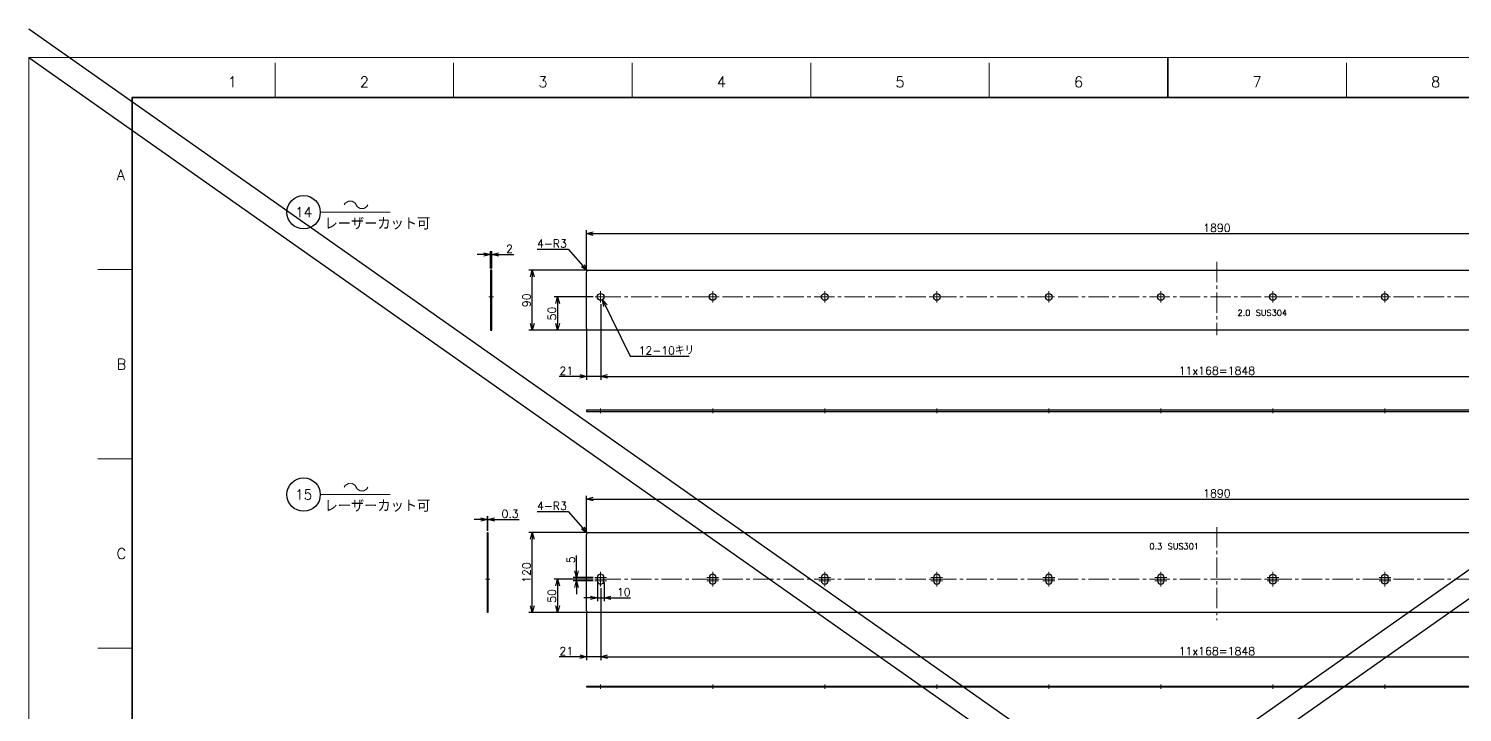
# Model space of a CAD drawing. Header units: millimetres. Extents: x 0 to 7035, y -19 to 2375.
# Drawn here: x 0 to 2150, y 1350 to 2375 of the extents above; entities that cross this region are included whole.
import ezdxf
from ezdxf import colors
from ezdxf.entities.mleader import LeaderData, LeaderLine
from ezdxf.enums import TextEntityAlignment as Align
from ezdxf.math import Vec2, Vec3

# ---------------------------------------------------------------- set-up
doc = ezdxf.new("R2010")
doc.units = ezdxf.units.MM
doc.header["$LTSCALE"] = 1.6
doc.header["$PDMODE"] = 99
doc.header["$PDSIZE"] = 1
doc.linetypes.add('CENTER2', pattern=[28.575, 19.05, -3.175, 3.175, -3.175])
for name, color, linetype, lineweight in [('05_CENTER', 4, 'CENTER2', 13), ('08_DIM', 3, 'Continuous', 13), ('90_FRAME', 5, 'Continuous', 35)]:
    doc.layers.add(name, color=color, linetype=linetype, lineweight=lineweight)
doc.layers.add('10_DRAFT', color=8, linetype='Continuous', lineweight=0, plot=False)
doc.layers.add('91_BLANK', color=5, linetype='Continuous', lineweight=0, plot=False)
doc.styles.add('KSS_TXT', font='txt.shx', dxfattribs={"bigfont": 'extfont2.shx'})
doc.styles.get("Standard").update_dxf_attribs({"font": 'txt.shx', "bigfont": 'extfont2.shx'})
doc.dimstyles.new('KSS_DIM', dxfattribs={"dimscale": 4, "dimtxt": 3, "dimasz": 2.5, "dimexe": 1.25, "dimexo": 0.625, "dimtad": 1, "dimdsep": 46, "dimtxsty": 'KSS_TXT', "dimblk": 'OPEN30', "dimcen": 0, "dimazin": 2, "dimtfac": 0.75, "dimtmove": 0, "dimatfit": 3, "dimldrblk": 'OPEN30', "dimfxl": 1.25, "dimtolj": 1, "dimarcsym": 0})
doc.dimstyles.new('KSS_DIM$4', dxfattribs={"dimscale": 4, "dimtxt": 3, "dimasz": 2.5, "dimexe": 1.25, "dimexo": 0.625, "dimtad": 1, "dimtih": 1, "dimtoh": 1, "dimdsep": 46, "dimtxsty": 'KSS_TXT', "dimblk": 'OPEN30', "dimcen": 0, "dimse1": 1, "dimazin": 2, "dimtfac": 0.75, "dimtofl": 0, "dimtmove": 0, "dimatfit": 3, "dimldrblk": 'OPEN30', "dimfxl": 1.25, "dimtolj": 1, "dimarcsym": 0})

# ---------------------------------------------------------------- blocks, each defined once
blk = doc.blocks.new('AM_BALLOON1')
at = {"transparency": 16777216}
blk.add_circle((0, 0), 5, dxfattribs=at)
blk.add_attdef('B_NUMBER', text='', height=3, dxfattribs=at).set_placement((0, 0), align=Align.MIDDLE_CENTER)
blk = doc.blocks.new('_OPEN')
at = {"color": 0, "linetype": 'ByBlock'}
for p, q in [((-1, 0.17), (0, 0)), ((0, 0), (-1, -0.17)), ((0, 0), (-1, 0))]:
    blk.add_line(p, q, dxfattribs=at)
blk = doc.blocks.new('p1ba05')
for centre, start, end in [((-2.95, 0.29), 24.2276, 155.5758), ((0, 1.62), 204.2276, 335.5758)]:
    blk.add_arc(centre, 1.62, start, end)
blk = doc.blocks.new('_Open30')
at = {"color": 0, "linetype": 'ByBlock', "lineweight": -2}
for p, q in [((-1, 0.27), (0, 0)), ((0, 0), (-1, -0.27)), ((0, 0), (-1, 0))]:
    blk.add_line(p, q, dxfattribs=at)
blk = doc.blocks.new('*D176')
at = {"layer": '08_DIM', "color": 0, "lineweight": -2, "transparency": 16777216}
for p, q in [((846.4, 1549.3), (788.1, 1549.3)), ((793.1, 1539.3), (793.1, 1509.3)), ((837.2, 1499.3), (788.1, 1499.3))]:
    blk.add_line(p, q, dxfattribs=at)
at = {"layer": 'Defpoints', "color": 0, "transparency": 16777216}
for p in [(848.9, 1549.3), (793.1, 1499.3), (839.7, 1499.3)]:
    blk.add_point(p, dxfattribs=at)
at = {"layer": '08_DIM', "color": 0, "lineweight": -2, "transparency": 16777216, "xscale": 10, "yscale": 10, "zscale": 10}
for p, rotation in [((793.1, 1549.3), 90), ((793.1, 1499.3), 270)]:
    blk.add_blockref('_Open30', p, dxfattribs=dict(at, rotation=rotation))
at = {"layer": '08_DIM', "color": 0, "transparency": 16777216, "insert": (784.6, 1524.3), "char_height": 12, "attachment_point": 5, "rotation": 90, "style": 'KSS_TXT'}
blk.add_mtext('\\A1;50', dxfattribs=at)
blk = doc.blocks.new('*D177')
at = {"layer": '08_DIM', "color": 0, "lineweight": -2, "transparency": 16777216}
for p, q in [((837.2, 1619.3), (750.1, 1619.3)), ((755.1, 1509.3), (755.1, 1609.3)), ((837.2, 1499.3), (750.1, 1499.3))]:
    blk.add_line(p, q, dxfattribs=at)
at = {"layer": 'Defpoints', "color": 0, "transparency": 16777216}
for p in [(755.1, 1619.3), (839.7, 1619.3), (839.7, 1499.3)]:
    blk.add_point(p, dxfattribs=at)
at = {"layer": '08_DIM', "color": 0, "lineweight": -2, "transparency": 16777216, "xscale": 10, "yscale": 10, "zscale": 10}
for p, rotation in [((755.1, 1619.3), 90), ((755.1, 1499.3), 270)]:
    blk.add_blockref('_Open30', p, dxfattribs=dict(at, rotation=rotation))
at = {"layer": '08_DIM', "color": 0, "transparency": 16777216, "insert": (746.6, 1559.3), "char_height": 12, "attachment_point": 5, "rotation": 90, "style": 'KSS_TXT'}
blk.add_mtext('\\A1;120', dxfattribs=at)
blk = doc.blocks.new('*D178')
at = {"layer": '08_DIM', "color": 0, "lineweight": -2, "transparency": 16777216}
for p, q in [((857.7, 1535.9), (857.7, 1428)), ((836.7, 1499.8), (836.7, 1428)), ((836.7, 1433), (795.7, 1433)), ((826.7, 1433), (816.7, 1433)), ((857.7, 1433), (836.7, 1433)), ((867.7, 1433), (877.7, 1433))]:
    blk.add_line(p, q, dxfattribs=at)
at = {"layer": 'Defpoints', "color": 0, "transparency": 16777216}
for p in [(857.7, 1538.4), (836.7, 1502.3), (836.7, 1433)]:
    blk.add_point(p, dxfattribs=at)
at = {"layer": '08_DIM', "color": 0, "lineweight": -2, "transparency": 16777216, "xscale": 10, "yscale": 10, "zscale": 10}
blk.add_blockref('_Open30', (836.7, 1433), dxfattribs=at)
at = {"layer": '08_DIM', "color": 0, "lineweight": -2, "transparency": 16777216, "xscale": 10, "yscale": 10, "zscale": 10, "rotation": 180}
blk.add_blockref('_Open30', (857.7, 1433), dxfattribs=at)
at = {"layer": '08_DIM', "color": 0, "transparency": 16777216, "insert": (806.2, 1441.5), "char_height": 12, "attachment_point": 5, "style": 'KSS_TXT'}
blk.add_mtext('\\A1;21', dxfattribs=at)
blk = doc.blocks.new('*D179')
at = {"layer": '08_DIM', "color": 0, "lineweight": -2, "transparency": 16777216}
for p, q in [((857.7, 1535.9), (857.7, 1428)), ((2705.7, 1535.9), (2705.7, 1428)), ((867.7, 1433), (2695.7, 1433))]:
    blk.add_line(p, q, dxfattribs=at)
at = {"layer": 'Defpoints', "color": 0, "transparency": 16777216}
for p in [(857.7, 1538.4), (2705.7, 1538.4), (2705.7, 1433)]:
    blk.add_point(p, dxfattribs=at)
at = {"layer": '08_DIM', "color": 0, "lineweight": -2, "transparency": 16777216, "xscale": 10, "yscale": 10, "zscale": 10, "rotation": 180}
blk.add_blockref('_Open30', (857.7, 1433), dxfattribs=at)
at = {"layer": '08_DIM', "color": 0, "lineweight": -2, "transparency": 16777216, "xscale": 10, "yscale": 10, "zscale": 10}
blk.add_blockref('_Open30', (2705.7, 1433), dxfattribs=at)
at = {"layer": '08_DIM', "color": 0, "transparency": 16777216, "insert": (1781.7, 1441.5), "char_height": 12, "attachment_point": 5, "style": 'KSS_TXT'}
blk.add_mtext('\\A1;11x168=1848', dxfattribs=at)
blk = doc.blocks.new('*D180')
at = {"layer": '08_DIM', "color": 0, "lineweight": -2, "transparency": 16777216}
for p, q in [((836.7, 1618.8), (836.7, 1674.5)), ((846.7, 1669.5), (2716.7, 1669.5)), ((2726.7, 1618.8), (2726.7, 1674.5))]:
    blk.add_line(p, q, dxfattribs=at)
at = {"layer": 'Defpoints', "color": 0, "transparency": 16777216}
for p in [(2726.7, 1669.5), (836.7, 1616.3), (2726.7, 1616.3)]:
    blk.add_point(p, dxfattribs=at)
at = {"layer": '08_DIM', "color": 0, "lineweight": -2, "transparency": 16777216, "xscale": 10, "yscale": 10, "zscale": 10, "rotation": 180}
blk.add_blockref('_Open30', (836.7, 1669.5), dxfattribs=at)
at = {"layer": '08_DIM', "color": 0, "lineweight": -2, "transparency": 16777216, "xscale": 10, "yscale": 10, "zscale": 10}
blk.add_blockref('_Open30', (2726.7, 1669.5), dxfattribs=at)
at = {"layer": '08_DIM', "color": 0, "transparency": 16777216, "insert": (1781.7, 1678), "char_height": 12, "attachment_point": 5, "style": 'KSS_TXT'}
blk.add_mtext('\\A1;1890', dxfattribs=at)
blk = doc.blocks.new('*D181')
at = {"layer": '08_DIM', "color": 0, "lineweight": -2, "transparency": 16777216}
for p, q in [((678.1, 1638.9), (668.1, 1638.9)), ((688.1, 1621.8), (688.1, 1643.9)), ((688.1, 1638.9), (688.4, 1638.9)), ((688.4, 1621.8), (688.4, 1643.9)), ((698.4, 1638.9), (735.4, 1638.9))]:
    blk.add_line(p, q, dxfattribs=at)
at = {"layer": 'Defpoints', "color": 0, "transparency": 16777216}
for p in [(688.4, 1638.9), (688.1, 1619.3), (688.4, 1619.3)]:
    blk.add_point(p, dxfattribs=at)
at = {"layer": '08_DIM', "color": 0, "lineweight": -2, "transparency": 16777216, "xscale": 10, "yscale": 10, "zscale": 10}
blk.add_blockref('_Open30', (688.1, 1638.9), dxfattribs=at)
at = {"layer": '08_DIM', "color": 0, "lineweight": -2, "transparency": 16777216, "xscale": 10, "yscale": 10, "zscale": 10, "rotation": 180}
blk.add_blockref('_Open30', (688.4, 1638.9), dxfattribs=at)
at = {"layer": '08_DIM', "color": 0, "transparency": 16777216, "insert": (721.9, 1647.4), "char_height": 12, "attachment_point": 5, "style": 'KSS_TXT'}
blk.add_mtext('\\A1;0.3', dxfattribs=at)
blk = doc.blocks.new('*D182')
at = {"layer": '08_DIM', "color": 0, "lineweight": -2, "transparency": 16777216}
for p, q in [((846.7, 1972.6), (788.1, 1972.6)), ((793.1, 1962.6), (793.1, 1932.6)), ((837.2, 1922.6), (788.1, 1922.6))]:
    blk.add_line(p, q, dxfattribs=at)
at = {"layer": 'Defpoints', "color": 0, "transparency": 16777216}
for p in [(849.2, 1972.6), (793.1, 1922.6), (839.7, 1922.6)]:
    blk.add_point(p, dxfattribs=at)
at = {"layer": '08_DIM', "color": 0, "lineweight": -2, "transparency": 16777216, "xscale": 10, "yscale": 10, "zscale": 10}
for p, rotation in [((793.1, 1972.6), 90), ((793.1, 1922.6), 270)]:
    blk.add_blockref('_Open30', p, dxfattribs=dict(at, rotation=rotation))
at = {"layer": '08_DIM', "color": 0, "transparency": 16777216, "insert": (784.6, 1947.6), "char_height": 12, "attachment_point": 5, "rotation": 90, "style": 'KSS_TXT'}
blk.add_mtext('\\A1;50', dxfattribs=at)
blk = doc.blocks.new('*D183')
at = {"layer": '08_DIM', "color": 0, "lineweight": -2, "transparency": 16777216}
for p, q in [((837.2, 2012.6), (750.1, 2012.6)), ((755.1, 1932.6), (755.1, 2002.6)), ((837.2, 1922.6), (750.1, 1922.6))]:
    blk.add_line(p, q, dxfattribs=at)
at = {"layer": 'Defpoints', "color": 0, "transparency": 16777216}
for p in [(755.1, 2012.6), (839.7, 2012.6), (839.7, 1922.6)]:
    blk.add_point(p, dxfattribs=at)
at = {"layer": '08_DIM', "color": 0, "lineweight": -2, "transparency": 16777216, "xscale": 10, "yscale": 10, "zscale": 10}
for p, rotation in [((755.1, 2012.6), 90), ((755.1, 1922.6), 270)]:
    blk.add_blockref('_Open30', p, dxfattribs=dict(at, rotation=rotation))
at = {"layer": '08_DIM', "color": 0, "transparency": 16777216, "insert": (746.6, 1967.6), "char_height": 12, "attachment_point": 5, "rotation": 90, "style": 'KSS_TXT'}
blk.add_mtext('\\A1;90', dxfattribs=at)
blk = doc.blocks.new('*D184')
at = {"layer": '08_DIM', "color": 0, "lineweight": -2, "transparency": 16777216}
for p, q in [((857.7, 1961.7), (857.7, 1848.5)), ((836.7, 1923.1), (836.7, 1848.5)), ((836.7, 1853.5), (795.7, 1853.5)), ((826.7, 1853.5), (816.7, 1853.5)), ((857.7, 1853.5), (836.7, 1853.5)), ((867.7, 1853.5), (877.7, 1853.5))]:
    blk.add_line(p, q, dxfattribs=at)
at = {"layer": 'Defpoints', "color": 0, "transparency": 16777216}
for p in [(857.7, 1964.2), (836.7, 1925.6), (836.7, 1853.5)]:
    blk.add_point(p, dxfattribs=at)
at = {"layer": '08_DIM', "color": 0, "lineweight": -2, "transparency": 16777216, "xscale": 10, "yscale": 10, "zscale": 10}
blk.add_blockref('_Open30', (836.7, 1853.5), dxfattribs=at)
at = {"layer": '08_DIM', "color": 0, "lineweight": -2, "transparency": 16777216, "xscale": 10, "yscale": 10, "zscale": 10, "rotation": 180}
blk.add_blockref('_Open30', (857.7, 1853.5), dxfattribs=at)
at = {"layer": '08_DIM', "color": 0, "transparency": 16777216, "insert": (806.2, 1862), "char_height": 12, "attachment_point": 5, "style": 'KSS_TXT'}
blk.add_mtext('\\A1;21', dxfattribs=at)
blk = doc.blocks.new('*D185')
at = {"layer": '08_DIM', "color": 0, "lineweight": -2, "transparency": 16777216}
for p, q in [((857.7, 1961.7), (857.7, 1848.5)), ((2705.7, 1961.7), (2705.7, 1848.5)), ((867.7, 1853.5), (2695.7, 1853.5))]:
    blk.add_line(p, q, dxfattribs=at)
at = {"layer": 'Defpoints', "color": 0, "transparency": 16777216}
for p in [(857.7, 1964.2), (2705.7, 1964.2), (2705.7, 1853.5)]:
    blk.add_point(p, dxfattribs=at)
at = {"layer": '08_DIM', "color": 0, "lineweight": -2, "transparency": 16777216, "xscale": 10, "yscale": 10, "zscale": 10, "rotation": 180}
blk.add_blockref('_Open30', (857.7, 1853.5), dxfattribs=at)
at = {"layer": '08_DIM', "color": 0, "lineweight": -2, "transparency": 16777216, "xscale": 10, "yscale": 10, "zscale": 10}
blk.add_blockref('_Open30', (2705.7, 1853.5), dxfattribs=at)
at = {"layer": '08_DIM', "color": 0, "transparency": 16777216, "insert": (1781.7, 1862), "char_height": 12, "attachment_point": 5, "style": 'KSS_TXT'}
blk.add_mtext('\\A1;11x168=1848', dxfattribs=at)
blk = doc.blocks.new('*D186')
at = {"layer": '08_DIM', "color": 0, "lineweight": -2, "transparency": 16777216}
for p, q in [((836.7, 2012.1), (836.7, 2072.6)), ((846.7, 2067.6), (2716.7, 2067.6)), ((2726.7, 2012.1), (2726.7, 2072.6))]:
    blk.add_line(p, q, dxfattribs=at)
at = {"layer": 'Defpoints', "color": 0, "transparency": 16777216}
for p in [(2726.7, 2067.6), (836.7, 2009.6), (2726.7, 2009.6)]:
    blk.add_point(p, dxfattribs=at)
at = {"layer": '08_DIM', "color": 0, "lineweight": -2, "transparency": 16777216, "xscale": 10, "yscale": 10, "zscale": 10, "rotation": 180}
blk.add_blockref('_Open30', (836.7, 2067.6), dxfattribs=at)
at = {"layer": '08_DIM', "color": 0, "lineweight": -2, "transparency": 16777216, "xscale": 10, "yscale": 10, "zscale": 10}
blk.add_blockref('_Open30', (2726.7, 2067.6), dxfattribs=at)
at = {"layer": '08_DIM', "color": 0, "transparency": 16777216, "insert": (1781.7, 2076.1), "char_height": 12, "attachment_point": 5, "style": 'KSS_TXT'}
blk.add_mtext('\\A1;1890', dxfattribs=at)
blk = doc.blocks.new('*D187')
at = {"layer": '08_DIM', "color": 0, "lineweight": -2, "transparency": 16777216}
for p, q in [((682.6, 2036.3), (672.6, 2036.3)), ((692.6, 2015.1), (692.6, 2041.3)), ((692.6, 2036.3), (694.6, 2036.3)), ((694.6, 2015.1), (694.6, 2041.3)), ((704.6, 2036.3), (727.6, 2036.3))]:
    blk.add_line(p, q, dxfattribs=at)
at = {"layer": 'Defpoints', "color": 0, "transparency": 16777216}
for p in [(694.6, 2036.3), (692.6, 2012.6), (694.6, 2012.6)]:
    blk.add_point(p, dxfattribs=at)
at = {"layer": '08_DIM', "color": 0, "lineweight": -2, "transparency": 16777216, "xscale": 10, "yscale": 10, "zscale": 10}
blk.add_blockref('_Open30', (692.6, 2036.3), dxfattribs=at)
at = {"layer": '08_DIM', "color": 0, "lineweight": -2, "transparency": 16777216, "xscale": 10, "yscale": 10, "zscale": 10, "rotation": 180}
blk.add_blockref('_Open30', (694.6, 2036.3), dxfattribs=at)
at = {"layer": '08_DIM', "color": 0, "transparency": 16777216, "insert": (721.1, 2044.8), "char_height": 12, "attachment_point": 5, "style": 'KSS_TXT'}
blk.add_mtext('\\A1;2', dxfattribs=at)
blk = doc.blocks.new('*D194')
at = {"layer": '08_DIM', "color": 0, "lineweight": -2, "transparency": 16777216}
for p, q in [((762.6, 1650.7), (809.1, 1650.7)), ((809.1, 1650.7), (831, 1626))]:
    blk.add_line(p, q, dxfattribs=at)
at = {"layer": 'Defpoints', "color": 0, "transparency": 16777216}
for p in [(837.7, 1618.5), (839.7, 1616.3)]:
    blk.add_point(p, dxfattribs=at)
at = {"layer": '08_DIM', "color": 0, "lineweight": -2, "transparency": 16777216, "xscale": 10, "yscale": 10, "zscale": 10, "rotation": 311.5842462691556}
blk.add_blockref('_Open30', (837.7, 1618.5), dxfattribs=at)
at = {"layer": '08_DIM', "color": 0, "transparency": 16777216, "insert": (784.6, 1659.2), "char_height": 12, "attachment_point": 5, "style": 'KSS_TXT'}
blk.add_mtext('\\A1;4-R3', dxfattribs=at)
blk = doc.blocks.new('*D195')
at = {"layer": '08_DIM', "color": 0, "lineweight": -2, "transparency": 16777216}
for p, q in [((762.6, 2044.1), (809.1, 2044.1)), ((809.1, 2044.1), (831, 2019.4))]:
    blk.add_line(p, q, dxfattribs=at)
at = {"layer": 'Defpoints', "color": 0, "transparency": 16777216}
for p in [(837.7, 2011.9), (839.7, 2009.6)]:
    blk.add_point(p, dxfattribs=at)
at = {"layer": '08_DIM', "color": 0, "lineweight": -2, "transparency": 16777216, "xscale": 10, "yscale": 10, "zscale": 10, "rotation": 311.5842462691597}
blk.add_blockref('_Open30', (837.7, 2011.9), dxfattribs=at)
at = {"layer": '08_DIM', "color": 0, "transparency": 16777216, "insert": (784.6, 2052.6), "char_height": 12, "attachment_point": 5, "style": 'KSS_TXT'}
blk.add_mtext('\\A1;4-R3', dxfattribs=at)
blk = doc.blocks.new('*D200')
at = {"layer": '08_DIM', "color": 0, "lineweight": -2, "transparency": 16777216}
for p, q in [((821.5, 1561.8), (821.5, 1584.8)), ((846.4, 1551.8), (816.5, 1551.8)), ((821.5, 1546.8), (821.5, 1551.8)), ((846.4, 1546.8), (816.5, 1546.8)), ((821.5, 1536.8), (821.5, 1526.8))]:
    blk.add_line(p, q, dxfattribs=at)
at = {"layer": 'Defpoints', "color": 0, "transparency": 16777216}
for p in [(821.5, 1551.8), (848.9, 1551.8), (848.9, 1546.8)]:
    blk.add_point(p, dxfattribs=at)
at = {"layer": '08_DIM', "color": 0, "lineweight": -2, "transparency": 16777216, "xscale": 10, "yscale": 10, "zscale": 10}
for p, rotation in [((821.5, 1551.8), 270), ((821.5, 1546.8), 90)]:
    blk.add_blockref('_Open30', p, dxfattribs=dict(at, rotation=rotation))
at = {"layer": '08_DIM', "color": 0, "transparency": 16777216, "insert": (813, 1578.3), "char_height": 12, "attachment_point": 5, "rotation": 90, "style": 'KSS_TXT'}
blk.add_mtext('\\A1;5', dxfattribs=at)
blk = doc.blocks.new('*D201')
at = {"layer": '08_DIM', "color": 0, "lineweight": -2, "transparency": 16777216}
for p, q in [((852.7, 1544.3), (852.7, 1516.4)), ((862.7, 1544.3), (862.7, 1516.4)), ((842.7, 1521.4), (832.7, 1521.4)), ((852.7, 1521.4), (862.7, 1521.4)), ((872.7, 1521.4), (902.2, 1521.4))]:
    blk.add_line(p, q, dxfattribs=at)
at = {"layer": 'Defpoints', "color": 0, "transparency": 16777216}
for p in [(852.7, 1546.8), (862.7, 1546.8), (862.7, 1521.4)]:
    blk.add_point(p, dxfattribs=at)
at = {"layer": '08_DIM', "color": 0, "lineweight": -2, "transparency": 16777216, "xscale": 10, "yscale": 10, "zscale": 10}
blk.add_blockref('_Open30', (852.7, 1521.4), dxfattribs=at)
at = {"layer": '08_DIM', "color": 0, "lineweight": -2, "transparency": 16777216, "xscale": 10, "yscale": 10, "zscale": 10, "rotation": 180}
blk.add_blockref('_Open30', (862.7, 1521.4), dxfattribs=at)
at = {"layer": '08_DIM', "color": 0, "transparency": 16777216, "insert": (892.4, 1529.9), "char_height": 12, "attachment_point": 5, "style": 'KSS_TXT'}
blk.add_mtext('\\A1;10', dxfattribs=at)

msp = doc.modelspace()

# ---------------------------------------------------------------- linework, layer by layer
for p, q in [((0, 2374.905), (3312.803, 43.225)), ((3312.803, 2374.905), (0, 43.225)), ((0, 2331.679), (3312.803, 0)), ((3312.803, 2331.679), (0, 0))]:
    msp.add_line(p, q)
at = {"color": 0}
for points in [[(694.628, 2012.631), (692.628, 2012.631), (692.628, 1922.631), (694.628, 1922.631)], [(2726.667, 1800.887), (2726.667, 1802.887), (836.667, 1802.887), (836.667, 1800.887)], [(688.449, 1499.302), (688.149, 1499.302), (688.149, 1619.302), (688.449, 1619.302)], [(836.667, 1388.449), (836.667, 1388.149), (2726.667, 1388.149), (2726.667, 1388.449)]]:
    msp.add_lwpolyline(points, close=True, dxfattribs=at)
for points in [[(839.667, 2012.631), (2723.667, 2012.631, -0.41421356), (2726.667, 2009.631), (2726.667, 1925.631, -0.41421356), (2723.667, 1922.631), (839.667, 1922.631, -0.41421356), (836.667, 1925.631), (836.667, 2009.631, -0.41421356)], [(839.667, 1619.302), (2723.667, 1619.302, -0.41421356), (2726.667, 1616.302), (2726.667, 1502.302, -0.41421356), (2723.667, 1499.302), (839.667, 1499.302, -0.41421356), (836.667, 1502.302), (836.667, 1616.302, -0.41421356)], [(852.667, 1551.802), (852.667, 1546.802, 1), (862.667, 1546.802), (862.667, 1551.802, 1)], [(1020.667, 1551.802), (1020.667, 1546.802, 1), (1030.667, 1546.802), (1030.667, 1551.802, 1)], [(1188.667, 1551.802), (1188.667, 1546.802, 1), (1198.667, 1546.802), (1198.667, 1551.802, 1)], [(1356.667, 1551.802), (1356.667, 1546.802, 1), (1366.667, 1546.802), (1366.667, 1551.802, 1)], [(1524.667, 1551.802), (1524.667, 1546.802, 1), (1534.667, 1546.802), (1534.667, 1551.802, 1)], [(1692.667, 1551.802), (1692.667, 1546.802, 1), (1702.667, 1546.802), (1702.667, 1551.802, 1)], [(1870.667, 1551.802), (1870.667, 1546.802, -1), (1860.667, 1546.802), (1860.667, 1551.802, -1)], [(2038.667, 1551.802), (2038.667, 1546.802, -1), (2028.667, 1546.802), (2028.667, 1551.802, -1)]]:
    msp.add_lwpolyline(points, format="xyb", close=True, dxfattribs=at)
for centre in [(857.667, 1972.631), (1025.667, 1972.631), (1193.667, 1972.631), (1361.667, 1972.631), (1529.667, 1972.631), (1697.667, 1972.631), (1865.667, 1972.631), (2033.667, 1972.631)]:
    msp.add_circle(centre, 5, dxfattribs=at)
at = {"layer": '05_CENTER'}
for p, q in [((1781.667, 2025.173), (1781.667, 1915.084)), ((857.667, 1964.199), (857.667, 1981.062)), ((1025.667, 1964.199), (1025.667, 1981.062)), ((1193.667, 1964.199), (1193.667, 1981.062)), ((1361.667, 1964.199), (1361.667, 1981.062)), ((1529.667, 1964.199), (1529.667, 1981.062)), ((1697.667, 1964.199), (1697.667, 1981.062)), ((1865.667, 1964.199), (1865.667, 1981.062)), ((2033.667, 1964.199), (2033.667, 1981.062)), ((689.984, 1972.631), (697.236, 1972.631)), ((849.236, 1972.631), (866.098, 1972.631)), ((857.667, 1972.631), (2705.667, 1972.631)), ((1017.236, 1972.631), (1034.098, 1972.631)), ((1185.236, 1972.631), (1202.098, 1972.631)), ((1353.236, 1972.631), (1370.098, 1972.631)), ((1521.236, 1972.631), (1538.098, 1972.631)), ((1689.236, 1972.631), (1706.098, 1972.631)), ((1874.098, 1972.631), (1857.236, 1972.631)), ((2042.098, 1972.631), (2025.236, 1972.631)), ((857.667, 1805.471), (857.667, 1798.219)), ((1025.667, 1805.471), (1025.667, 1798.219)), ((1193.667, 1805.471), (1193.667, 1798.219)), ((1361.667, 1805.471), (1361.667, 1798.219)), ((1529.667, 1805.471), (1529.667, 1798.219)), ((1697.667, 1805.471), (1697.667, 1798.219)), ((1865.667, 1805.471), (1865.667, 1798.219)), ((2033.667, 1805.471), (2033.667, 1798.219)), ((1781.667, 1627.621), (1781.667, 1487.894)), ((684.923, 1549.302), (691.675, 1549.302)), ((866.469, 1551.802), (848.865, 1551.802)), ((866.469, 1549.302), (848.865, 1549.302)), ((857.667, 1538.439), (857.667, 1560.164)), ((857.667, 1549.302), (2705.667, 1549.302)), ((1034.469, 1551.802), (1016.865, 1551.802)), ((1034.469, 1549.302), (1016.865, 1549.302)), ((1025.667, 1538.439), (1025.667, 1560.164)), ((1202.469, 1551.802), (1184.865, 1551.802)), ((1202.469, 1549.302), (1184.865, 1549.302)), ((1193.667, 1538.439), (1193.667, 1560.164)), ((1370.469, 1551.802), (1352.865, 1551.802)), ((1370.469, 1549.302), (1352.865, 1549.302)), ((1361.667, 1538.439), (1361.667, 1560.164)), ((1538.469, 1551.802), (1520.865, 1551.802)), ((1538.469, 1549.302), (1520.865, 1549.302)), ((1529.667, 1538.439), (1529.667, 1560.164)), ((1706.469, 1551.802), (1688.865, 1551.802)), ((1706.469, 1549.302), (1688.865, 1549.302)), ((1697.667, 1538.439), (1697.667, 1560.164)), ((1856.865, 1551.802), (1874.469, 1551.802)), ((1856.865, 1549.302), (1874.469, 1549.302)), ((1865.667, 1538.439), (1865.667, 1560.164)), ((2024.865, 1551.802), (2042.469, 1551.802)), ((2024.865, 1549.302), (2042.469, 1549.302)), ((2033.667, 1538.439), (2033.667, 1560.164)), ((866.469, 1546.802), (848.865, 1546.802)), ((1034.469, 1546.802), (1016.865, 1546.802)), ((1202.469, 1546.802), (1184.865, 1546.802)), ((1370.469, 1546.802), (1352.865, 1546.802)), ((1538.469, 1546.802), (1520.865, 1546.802)), ((1706.469, 1546.802), (1688.865, 1546.802)), ((1856.865, 1546.802), (1874.469, 1546.802)), ((2024.865, 1546.802), (2042.469, 1546.802)), ((857.667, 1391.669), (857.667, 1384.917)), ((1025.667, 1391.669), (1025.667, 1384.917)), ((1193.667, 1391.669), (1193.667, 1384.917)), ((1361.667, 1391.669), (1361.667, 1384.917)), ((1529.667, 1391.669), (1529.667, 1384.917)), ((1697.667, 1391.669), (1697.667, 1384.917)), ((1865.667, 1391.669), (1865.667, 1384.917)), ((2033.667, 1391.669), (2033.667, 1384.917))]:
    msp.add_line(p, q, dxfattribs=at)
at = {"layer": '08_DIM'}
for p, q in [((437.346, 2099.54), (542.174, 2099.54)), ((437.346, 1676.211), (542.174, 1676.211))]:
    msp.add_line(p, q, dxfattribs=at)
at = {"layer": '10_DRAFT'}
msp.add_line((688.149, 1519.302), (688.449, 1519.302), dxfattribs=at)
at = {"layer": '90_FRAME', "color": 4, "lineweight": 13}
for p, q in [((369.502, 2271.831), (369.502, 2323.679)), ((637.235, 2271.831), (637.235, 2323.679)), ((904.969, 2271.831), (904.969, 2323.679)), ((1172.702, 2271.831), (1172.702, 2323.679)), ((1440.436, 2271.831), (1440.436, 2323.679)), ((1975.903, 2271.831), (1975.903, 2323.679)), ((155.384, 2013.69), (103.536, 2013.69)), ((155.384, 1729.701), (103.536, 1729.701)), ((155.384, 1445.713), (103.536, 1445.713))]:
    msp.add_line(p, q, dxfattribs=at)
at = {"layer": '90_FRAME'}
msp.add_line((1708.17, 2331.679), (1708.17, 2271.831), dxfattribs=at)
msp.add_lwpolyline([(155.384, 51.616), (3260.956, 51.616), (3260.956, 2271.831), (155.384, 2271.831)], close=True, dxfattribs=at)
at = {"layer": '91_BLANK'}
msp.add_lwpolyline([(0, 0), (3312.803, 0), (3312.803, 2331.679), (0, 2331.679)], close=True, dxfattribs=at)

# ---------------------------------------------------------------- block references
at = {"layer": '08_DIM', "xscale": 6, "yscale": 6, "zscale": 6}
for p in [(499.828, 2105.01), (499.828, 1681.681)]:
    msp.add_blockref('p1ba05', p, dxfattribs=at)

# ---------------------------------------------------------------- texts
at = {"layer": '08_DIM', "style": 'KSS_TXT'}
for p in [(443.755, 2073.648), (443.755, 1650.32)]:
    msp.add_text('レーザーカット可', height=18, dxfattribs=at).set_placement(p)
at = {"layer": '08_DIM', "insert": (914.579, 1886.136), "char_height": 12, "attachment_point": 7, "style": 'KSS_TXT'}
msp.add_mtext('\\A1;12-10キリ', dxfattribs=at)
at = {"layer": '10_DRAFT', "style": 'KSS_TXT'}
for s, p in [('2.0 SUS304', (1812.643, 1944.369)), ('0.3 SUS301', (1680.494, 1594.191))]:
    msp.add_text(s, height=9, dxfattribs=at).set_placement(p)
at = {"layer": '90_FRAME', "color": 0, "lineweight": 13, "style": 'KSS_TXT'}
for s, p in [('1', (305.507, 2282.158)), ('2', (503.368, 2282.158)), ('3', (771.102, 2282.158)), ('4', (1038.836, 2282.158)), ('5', (1306.569, 2282.158)), ('6', (1574.303, 2282.158)), ('7', (1842.036, 2282.158)), ('8', (2109.77, 2282.158))]:
    msp.add_text(s, height=16, dxfattribs=at).set_placement(p, align=Align.BOTTOM_CENTER)
for s, p in [('A', (131.829, 2155.685)), ('B', (131.829, 1871.696)), ('C', (131.829, 1587.707))]:
    msp.add_text(s, height=16, dxfattribs=at).set_placement(p, align=Align.MIDDLE_LEFT)

# ---------------------------------------------------------------- dimensions: what is measured, and where the dimension line sits
at = {"layer": '08_DIM'}
for base, p1, p2, override, picture, middle in [((2726.667, 2067.616), (836.667, 2009.631), (2726.667, 2009.631), {"dimarcsym": 1}, '*D186', (1781.667, 2076.116)), ((694.628, 2036.326), (692.628, 2012.631), (694.628, 2012.631), {"dimscale": 4, "dimarcsym": 1}, '*D187', (721.128, 2044.826)), ((2726.667, 1669.49), (836.667, 1616.302), (2726.667, 1616.302), {"dimarcsym": 1}, '*D180', (1781.667, 1677.99)), ((688.449, 1638.879), (688.149, 1619.302), (688.449, 1619.302), {"dimscale": 4, "dimarcsym": 1}, '*D181', (721.949, 1647.379))]:
    dim = msp.add_linear_dim(base=base, p1=p1, p2=p2, dimstyle='KSS_DIM', override=override, dxfattribs=at)
    dim.commit()
    dim.dimension.update_dxf_attribs({"geometry": picture, "text_midpoint": middle})
for center, mpoint, picture, middle in [((839.667, 2009.631), (837.676, 2011.874), '*D195', (784.615, 2044.061)), ((839.667, 1616.302), (837.676, 1618.546), '*D194', (784.615, 1650.732))]:
    dim = msp.add_radius_dim(center=center, mpoint=mpoint, text='4-<>', dimstyle='KSS_DIM$4', override={"dimpost": 'R<>', "dimarcsym": 1}, dxfattribs=at)
    dim.commit()
    dim.dimension.update_dxf_attribs({"geometry": picture, "text_midpoint": middle, "dimtype": 164})
for base, p1, p2, override, picture, middle in [((755.089, 2012.631), (839.667, 1922.631), (839.667, 2012.631), {"dimarcsym": 1}, '*D183', (746.589, 1967.631)), ((793.075, 1922.631), (849.236, 1972.631), (839.667, 1922.631), {"dimscale": 4, "dimarcsym": 1}, '*D182', (784.567, 1947.631)), ((755.089, 1619.302), (839.667, 1499.302), (839.667, 1619.302), {"dimarcsym": 1}, '*D177', (746.589, 1559.302)), ((793.075, 1499.302), (848.865, 1549.302), (839.667, 1499.302), {"dimarcsym": 1}, '*D176', (784.567, 1524.302))]:
    dim = msp.add_linear_dim(base=base, p1=p1, p2=p2, angle=90, dimstyle='KSS_DIM', override=override, dxfattribs=at)
    dim.commit()
    dim.dimension.update_dxf_attribs({"geometry": picture, "text_midpoint": middle})
for base, p1, p2, picture, middle in [((836.667, 1853.54), (857.667, 1964.199), (836.667, 1925.631), '*D184', (806.167, 1853.54)), ((836.667, 1432.995), (857.667, 1538.439), (836.667, 1502.302), '*D178', (806.167, 1432.995))]:
    dim = msp.add_linear_dim(base=base, p1=p1, p2=p2, dimstyle='KSS_DIM', override={"dimarcsym": 1}, dxfattribs=at)
    dim.commit()
    dim.dimension.update_dxf_attribs({"geometry": picture, "text_midpoint": middle, "dimtype": 160})
for base, p1, p2, picture, middle in [((2705.667, 1853.54), (857.667, 1964.199), (2705.667, 1964.199), '*D185', (1781.667, 1862.04)), ((2705.667, 1432.995), (857.667, 1538.439), (2705.667, 1538.439), '*D179', (1781.667, 1441.495))]:
    dim = msp.add_linear_dim(base=base, p1=p1, p2=p2, text='11x168=<>', dimstyle='KSS_DIM', override={"dimarcsym": 1}, dxfattribs=at)
    dim.commit()
    dim.dimension.update_dxf_attribs({"geometry": picture, "text_midpoint": middle})
dim = msp.add_linear_dim(base=(821.5, 1551.802), p1=(848.865, 1546.802), p2=(848.865, 1551.802), angle=90, dimstyle='KSS_DIM', dxfattribs=at)
dim.commit()
dim.dimension.update_dxf_attribs({"geometry": '*D200', "text_midpoint": (812.992, 1578.302)})
dim = msp.add_linear_dim(base=(862.667, 1521.373), p1=(852.667, 1546.802), p2=(862.667, 1546.802), dimstyle='KSS_DIM', dxfattribs=at)
dim.commit()
dim.dimension.update_dxf_attribs({"geometry": '*D201', "text_midpoint": (892.417, 1529.873)})

# ---------------------------------------------------------------- leaders
at = {"layer": '08_DIM', "annotation_type": 0, "has_hookline": 1, "hookline_direction": 0, "text_width": 75.6}
msp.add_leader([(860.48, 1968.497), (902.079, 1883.636), (912.079, 1883.636)], dimstyle='KSS_DIM', override={"dimtad": 1}, dxfattribs=at)
at = {"layer": '08_DIM'}
ml = msp.add_multileader_block('Standard', dxfattribs=at)
ml.set_content('AM_BALLOON1', color=256, scale=5)
ml.set_attribute('B_NUMBER', '14', width=0)
ml.set_leader_properties(color=256, linetype='ByLayer', lineweight=-1)
ml.set_arrow_properties(name='OPEN')
ml.build(insert=Vec2(0, 0))
ml.multileader.update_dxf_attribs({"leader_type": 0, "has_dogleg": 0, "text_right_attachment_type": 6, "dogleg_length": 0, "arrow_head_size": 10, "scale": 2.5, "block_connection_type": 1})
ctx = ml.context
ctx.base_point, ctx.scale, ctx.char_height, ctx.arrow_head_size, ctx.landing_gap_size, ctx.plane_origin = Vec3(412.311, 2099.572), 2.5, 20, 10, 10, Vec3(412.311, 2099.572)
ctx.right_attachment, ctx.attachment_type = 6, 1
notes = []
notes.append((ctx, [(0, (0, 0, 0), (0, 0), (1, 0), 1, [])]))
ctx.block.insert = Vec3(412.311, 2099.572)
ml = msp.add_multileader_block('Standard', dxfattribs=at)
ml.set_content('AM_BALLOON1', color=256, scale=5)
ml.set_attribute('B_NUMBER', '14', width=0)
ml.set_leader_properties(color=256, linetype='ByLayer', lineweight=-1)
ml.set_arrow_properties(name='OPEN')
ml.build(insert=Vec2(0, 0))
ml.multileader.update_dxf_attribs({"leader_type": 0, "has_dogleg": 0, "text_right_attachment_type": 6, "dogleg_length": 0, "arrow_head_size": 10, "scale": 2.5, "block_connection_type": 1})
ctx = ml.context
ctx.base_point, ctx.scale, ctx.char_height, ctx.arrow_head_size, ctx.landing_gap_size, ctx.plane_origin = Vec3(4319.145, 2079.443), 2.5, 20, 10, 10, Vec3(4319.145, 2079.443)
ctx.right_attachment, ctx.attachment_type = 6, 1
notes.append((ctx, [(0, (0, 0, 0), (0, 0), (1, 0), 1, [])]))
ctx.block.insert = Vec3(4319.145, 2079.443)
ml = msp.add_multileader_block('Standard', dxfattribs=at)
ml.set_content('AM_BALLOON1', color=256, scale=5)
ml.set_attribute('B_NUMBER', '15', width=0)
ml.set_leader_properties(color=256, linetype='ByLayer', lineweight=-1)
ml.set_arrow_properties(name='OPEN')
ml.build(insert=Vec2(0, 0))
ml.multileader.update_dxf_attribs({"leader_type": 0, "has_dogleg": 0, "text_right_attachment_type": 6, "dogleg_length": 0, "arrow_head_size": 10, "scale": 2.5, "block_connection_type": 1})
ctx = ml.context
ctx.base_point, ctx.scale, ctx.char_height, ctx.arrow_head_size, ctx.landing_gap_size, ctx.plane_origin = Vec3(4319.145, 1678.111), 2.5, 20, 10, 10, Vec3(4319.145, 1678.111)
ctx.right_attachment, ctx.attachment_type = 6, 1
notes.append((ctx, [(0, (0, 0, 0), (0, 0), (1, 0), 1, [])]))
ctx.block.insert = Vec3(4319.145, 1678.111)
ml = msp.add_multileader_block('Standard', dxfattribs=at)
ml.set_content('AM_BALLOON1', color=256, scale=5)
ml.set_attribute('B_NUMBER', '15', width=0)
ml.set_leader_properties(color=256, linetype='ByLayer', lineweight=-1)
ml.set_arrow_properties(name='OPEN')
ml.build(insert=Vec2(0, 0))
ml.multileader.update_dxf_attribs({"leader_type": 0, "has_dogleg": 0, "text_right_attachment_type": 6, "dogleg_length": 0, "arrow_head_size": 10, "scale": 2.5, "block_connection_type": 1})
ctx = ml.context
ctx.base_point, ctx.scale, ctx.char_height, ctx.arrow_head_size, ctx.landing_gap_size, ctx.plane_origin = Vec3(412.311, 1676.243), 2.5, 20, 10, 10, Vec3(412.311, 1676.243)
ctx.right_attachment, ctx.attachment_type = 6, 1
notes.append((ctx, [(0, (0, 0, 0), (0, 0), (1, 0), 1, [])]))
ctx.block.insert = Vec3(412.311, 1676.243)
for ctx, leaders in notes:
    for number, flags, end, landing, length, lines in leaders:
        leader = LeaderData()
        leader.index, (leader.has_last_leader_line, leader.has_dogleg_vector, leader.attachment_direction) = number, flags
        leader.last_leader_point, leader.dogleg_vector, leader.dogleg_length = Vec3(end), Vec3(landing), length
        for number, points, colour, breaks in lines:
            line = LeaderLine()
            line.index, line.vertices, line.color, line.breaks = number, Vec3.list(points), colors.encode_raw_color(colour), breaks
            leader.lines.append(line)
        ctx.leaders.append(leader)

doc.saveas('drawing.dxf')
